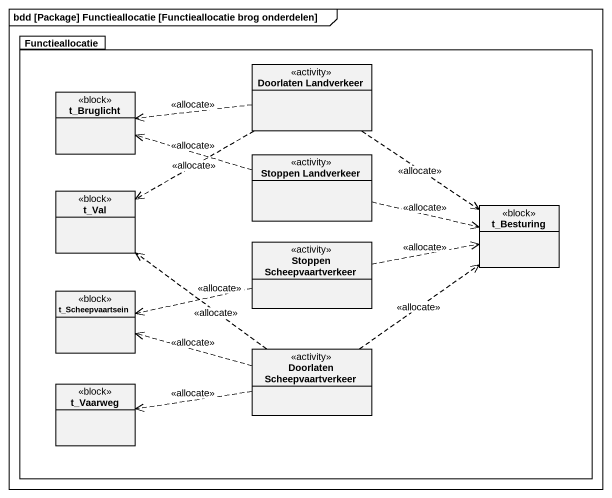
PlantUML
@startuml
mainframe bdd [Package] Functieallocatie [Functieallocatie brog onderdelen]
hide circle
hide empty members
package Functieallocatie {
  class "Doorlaten Landverkeer" as Doorlaten_Landverkeer <<activity>>
  class t_Bruglicht <<block>>
  class "Stoppen Landverkeer" as Stoppen_Landverkeer <<activity>>
  class t_Val <<block>>
  class t_Besturing <<block>>
  class "Stoppen Scheepvaartverkeer" as Stoppen_Scheepvaartverkeer <<activity>>
  class t_Scheepvaartsein <<block>>
  class "Doorlaten Scheepvaartverkeer" as Doorlaten_Scheepvaartverkeer <<activity>>
  class t_Vaarweg <<block>>
}
Doorlaten_Landverkeer .left.> t_Bruglicht : <<allocate>>
Doorlaten_Landverkeer .left.> t_Val : <<allocate>>
Doorlaten_Landverkeer ..> t_Besturing : <<allocate>>
Stoppen_Landverkeer .left.> t_Bruglicht : <<allocate>>
Stoppen_Landverkeer .right.> t_Besturing : <<allocate>>
Stoppen_Scheepvaartverkeer .right.> t_Besturing : <<allocate>>
Stoppen_Scheepvaartverkeer .left.> t_Scheepvaartsein : <<allocate>>
Doorlaten_Scheepvaartverkeer .up.> t_Val : <<allocate>>
Doorlaten_Scheepvaartverkeer .up.> t_Besturing : <<allocate>>
Doorlaten_Scheepvaartverkeer .left.> t_Scheepvaartsein : <<allocate>>
Doorlaten_Scheepvaartverkeer .left.> t_Vaarweg : <<allocate>>
@enduml
